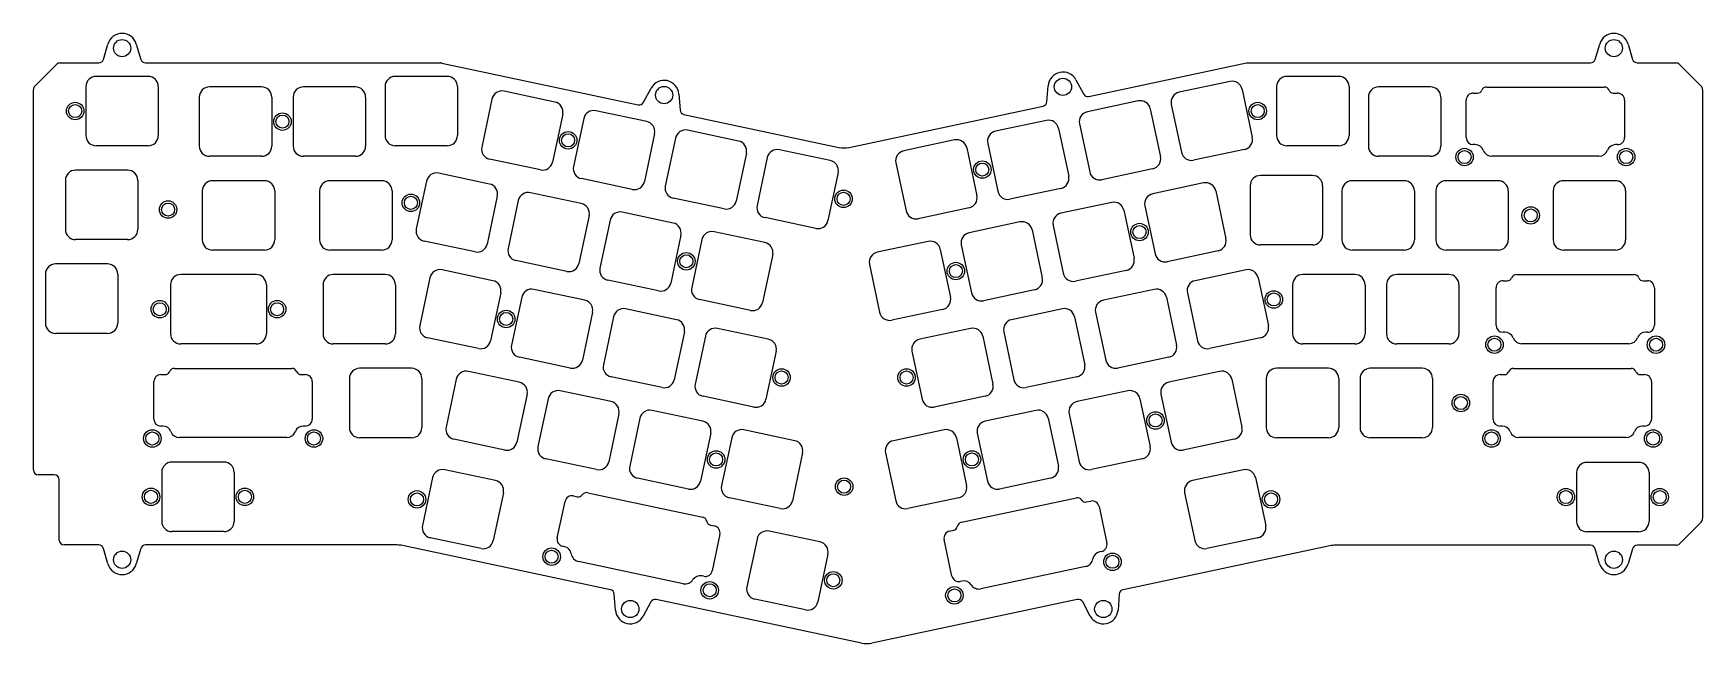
# Model space of a CAD drawing. Header units: millimetres. Extents: x -18 to 321, y -108 to 16.
import ezdxf

# ---------------------------------------------------------------- set-up
doc = ezdxf.new("R2010")
doc.units = ezdxf.units.MM
doc.layers.add('BLACK', color=7, linetype='CONTINUOUS')

msp = doc.modelspace()

# ---------------------------------------------------------------- linework, layer by layer
at = {"layer": 'BLACK', "linetype": 'Continuous'}
for p, q in [((-3.79, 10.5), (-2.88, 13.620001)), ((2.88, 13.620001), (3.79, 10.500001)), ((298.988746, 10.499988), (299.898746, 13.619988)), ((305.65875, 13.620001), (306.570667, 10.493429)), ((-17.717109, 5.072892), (-13.302892, 9.487109)), ((-12.59579, 9.780001), (-4.75, 9.780001)), ((5.275, 7.050001), (-5.275001, 7.050001)), ((4.75, 9.780001), (64.7139, 9.780001)), ((65.984999, 7.050001), (55.434998, 7.050001)), ((64.921853, 9.758142), (104.737812, 1.294998)), ((196.223029, 2.975472), (228.23582, 9.780001)), ((228.23582, 9.780001), (298.0287, 9.780001)), ((246.944999, 7.050001), (236.394998, 7.050001)), ((298.0287, 9.780025), (298.0287, 9.780001)), ((307.5289, 9.780001), (315.3745, 9.780001)), ((316.087382, 9.481369), (320.495875, 5.072876)), ((-18.01, -72.870001), (-18.01, 4.365791)), ((-7.35, 4.975001), (-7.35, -4.975)), ((7.35, 4.975001), (7.35, -4.974999)), ((28.294999, 4.910002), (17.744998, 4.910002)), ((47.344999, 4.910002), (36.794998, 4.910002)), ((53.359999, 4.975001), (53.359999, -4.975)), ((68.059999, 4.975001), (68.059999, -4.974999)), ((87.835505, 1.839206), (77.516047, 4.032675)), ((105.826488, 1.799589), (107.365329, 4.662291)), ((112.99946, 3.464718), (113.240889, 0.223698)), ((187.719905, 1.904125), (187.961328, 5.145063)), ((193.603483, 6.327846), (195.136912, 3.47521)), ((224.86395, 6.012676), (214.544492, 3.819207)), ((227.325023, 4.414436), (229.393745, -5.318132)), ((234.319999, 4.975001), (234.319999, -4.975)), ((249.019999, 4.975001), (249.019999, -4.974999)), ((265.574999, 4.910001), (255.024998, 4.910001)), ((274.236511, 3.63544), (275.090074, 3.63544)), ((275.090074, 3.635452), (275.090074, 3.63544)), ((276.947374, 4.8876), (300.802574, 4.8876)), ((276.947374, 4.887589), (276.947374, 4.8876)), ((302.659774, 3.63544), (303.525374, 3.63544)), ((320.78875, 4.365801), (320.78875, -82.753799)), ((15.669999, 2.835002), (15.669999, -7.114999)), ((30.369999, 2.835002), (30.369999, -7.114998)), ((34.719999, 2.835002), (34.719999, -7.114999)), ((49.419999, 2.835002), (49.419999, -7.114998)), ((75.054975, 2.434435), (72.986253, -7.298134)), ((106.469217, -2.121511), (96.149759, 0.071958)), ((147.567031, -7.366679), (186.930582, 1.000302)), ((206.230239, 2.051959), (195.910781, -0.14151)), ((208.691312, 0.453719), (210.760034, -9.278849)), ((212.946253, 1.358134), (215.014975, -8.374435)), ((252.949999, 2.835001), (252.949999, -7.115)), ((267.649999, 2.835001), (267.649999, -7.114999)), ((272.799484, -5.39044), (272.799484, 2.2103)), ((304.950364, 2.21044), (304.950364, -5.3904)), ((89.433745, -0.621867), (87.365023, -10.354435)), ((93.688687, -1.526282), (91.619965, -11.258851)), ((114.030206, -0.680161), (145.475479, -7.36406)), ((187.596527, -1.908759), (177.277069, -4.102228)), ((194.312542, -2.602583), (196.381264, -12.335152)), ((108.067457, -4.582584), (105.998735, -14.315152)), ((112.322399, -5.487), (110.253677, -15.219569)), ((125.102929, -6.082229), (114.783471, -3.88876)), ((168.962815, -5.869477), (158.643357, -8.062946)), ((175.67883, -6.563301), (177.747552, -16.29587)), ((190.0576, -3.506999), (192.126322, -13.239567)), ((5.275, -7.049999), (-5.275, -7.049999)), ((28.294999, -9.189998), (17.744999, -9.189998)), ((47.344999, -9.189998), (36.794999, -9.189998)), ((65.984999, -7.049999), (55.434999, -7.049999)), ((84.90395, -11.952675), (74.584493, -9.759206)), ((126.701169, -8.543302), (124.632447, -18.27587)), ((130.956111, -9.447718), (128.887389, -19.180287)), ((143.736641, -10.042947), (133.417183, -7.849478)), ((171.423888, -7.467717), (173.49261, -17.200285)), ((227.795505, -7.779205), (217.476048, -9.972674)), ((246.944999, -7.049999), (236.394999, -7.049999)), ((265.574999, -9.189999), (255.024999, -9.189999)), ((274.628574, -6.81544), (274.224474, -6.81544)), ((299.750424, -9.15191), (277.999574, -9.15191)), ((303.513457, -6.81544), (303.121324, -6.81544)), ((1.115, -11.999998), (-9.435001, -11.999998)), ((74.555505, -14.810794), (64.236047, -12.617325)), ((145.334881, -12.50402), (143.266159, -22.236588)), ((157.045118, -10.524019), (159.11384, -20.256588)), ((209.161794, -11.739922), (198.842337, -13.933391)), ((241.584999, -13.079998), (231.034998, -13.079998)), ((-11.51, -14.074998), (-11.51, -24.024999)), ((3.19, -14.074998), (3.19, -24.024998)), ((16.269999, -16.214998), (16.269999, -26.164999)), ((28.894999, -14.139998), (18.344998, -14.139998)), ((30.969999, -16.214998), (30.969999, -26.164998)), ((40.082499, -16.214998), (40.082499, -26.164999)), ((52.707499, -14.139998), (42.157498, -14.139998)), ((54.782499, -16.214998), (54.782499, -26.164998)), ((61.774975, -14.215565), (59.706253, -23.948134)), ((93.189217, -18.771511), (82.869759, -16.578042)), ((103.537662, -15.913392), (93.218205, -13.719923)), ((190.528082, -15.70064), (180.208625, -17.894109)), ((219.503951, -14.597323), (209.184493, -16.790792)), ((221.965024, -16.195563), (224.033746, -25.928131)), ((228.959999, -15.154998), (228.959999, -25.104999)), ((243.659999, -15.154998), (243.659999, -25.104998)), ((247.589999, -16.214998), (247.589999, -26.164999)), ((260.214999, -14.139998), (249.664998, -14.139998)), ((262.289999, -16.214998), (262.289999, -26.164998)), ((266.64, -16.214999), (266.64, -26.165)), ((279.265, -14.139999), (268.714999, -14.139999)), ((281.34, -16.214999), (281.34, -26.164999)), ((290.459999, -16.214999), (290.459999, -26.165)), ((303.084999, -14.139999), (292.534998, -14.139999)), ((305.159999, -16.214999), (305.159999, -26.164999)), ((76.153745, -17.271867), (74.085023, -27.004435)), ((80.408687, -18.176282), (78.339965, -27.908851)), ((122.171374, -19.87411), (111.851917, -17.680641)), ((171.89437, -19.661358), (161.574913, -21.854827)), ((200.870239, -18.558041), (190.550781, -20.75151)), ((203.331312, -20.156281), (205.400034, -29.888849)), ((207.586254, -19.251865), (209.654976, -28.984434)), ((94.787457, -21.232584), (92.718735, -30.965152)), ((99.042399, -22.137), (96.973677, -31.869569)), ((111.822929, -22.732229), (101.503471, -20.53876)), ((140.805086, -23.834828), (130.485629, -21.641359)), ((182.236527, -22.518759), (171.917069, -24.712228)), ((188.952542, -23.212583), (191.021264, -32.945152)), ((1.115, -26.099998), (-9.435, -26.099998)), ((71.62395, -28.602675), (61.304493, -26.409206)), ((113.421169, -25.193302), (111.352447, -34.92587)), ((117.676111, -26.097718), (115.607389, -35.830287)), ((130.456641, -26.692947), (120.137183, -24.499478)), ((163.602815, -26.479477), (153.283357, -28.672946)), ((184.6976, -24.116999), (186.766322, -33.849567)), ((28.894999, -28.239998), (18.344999, -28.239998)), ((52.707499, -28.239998), (42.157499, -28.239998)), ((90.257662, -32.563392), (79.938205, -30.369923)), ((132.054881, -29.15402), (129.986159, -38.886588)), ((166.063888, -28.077717), (168.13261, -37.810285)), ((170.31883, -27.173301), (172.387552, -36.90587)), ((222.435506, -28.389204), (212.116049, -30.582673)), ((241.584999, -27.179998), (231.034999, -27.179998)), ((260.214999, -28.239998), (249.664999, -28.239998)), ((279.265, -28.239999), (268.715, -28.239999)), ((303.084999, -28.239999), (292.534999, -28.239999)), ((-15.579999, -33.124998), (-15.579999, -43.074999)), ((-2.954999, -31.049998), (-13.505, -31.049998)), ((-0.879999, -33.124998), (-0.879999, -43.074998)), ((27.207499, -33.189998), (11.895028, -33.189998)), ((53.401249, -33.189998), (42.851248, -33.189998)), ((62.474975, -33.845565), (60.406253, -43.578134)), ((75.255505, -34.440794), (64.936047, -32.247325)), ((151.685118, -31.134019), (153.75384, -40.866588)), ((203.801794, -32.349922), (193.482337, -34.543391)), ((228.123951, -32.247324), (217.804493, -34.440793)), ((230.585024, -33.845564), (232.653746, -43.578132)), ((250.204999, -33.189999), (239.654998, -33.189999)), ((269.255, -33.189999), (258.704999, -33.189999)), ((283.008625, -33.212399), (306.863825, -33.212399)), ((283.008625, -33.21241), (283.008625, -33.212399)), ((9.820029, -35.264998), (9.820029, -45.214999)), ((29.282499, -35.264998), (29.282499, -45.214998)), ((40.776249, -35.264998), (40.776249, -45.214999)), ((55.476249, -35.264998), (55.476249, -45.214998)), ((76.853745, -36.901867), (74.785023, -46.634435)), ((93.889217, -38.401511), (83.569759, -36.208042)), ((108.891374, -36.52411), (98.571917, -34.330641)), ((185.168082, -36.31064), (174.848625, -38.504109)), ((209.490239, -36.208041), (199.170781, -38.40151)), ((216.206254, -36.901866), (218.274976, -46.634435)), ((237.579999, -35.264999), (237.579999, -45.215)), ((252.279999, -35.264999), (252.279999, -45.214999)), ((256.63, -35.264999), (256.63, -45.215)), ((271.33, -35.264999), (271.33, -45.214999)), ((278.860735, -43.490439), (278.860735, -35.889699)), ((280.297762, -34.464559), (281.151325, -34.464559)), ((281.151325, -34.464547), (281.151325, -34.464559)), ((308.721025, -34.464559), (309.586625, -34.464559)), ((311.011615, -35.889559), (311.011615, -43.490399)), ((81.108687, -37.806282), (79.039965, -47.538851)), ((112.522929, -42.362229), (102.203471, -40.16876)), ((127.525086, -40.484828), (117.205629, -38.291359)), ((166.53437, -40.271358), (156.214913, -42.464827)), ((190.856527, -40.168759), (180.537069, -42.362228)), ((211.951312, -37.806281), (214.020034, -47.538849)), ((95.487457, -40.862584), (93.418735, -50.595152)), ((99.742399, -41.767), (97.673677, -51.499569)), ((193.3176, -41.766999), (195.386322, -51.499567)), ((197.572542, -40.862583), (199.641264, -50.595152)), ((-2.954999, -45.149998), (-13.504999, -45.149998)), ((27.207499, -47.289998), (11.895029, -47.289998)), ((53.401249, -47.289998), (42.851249, -47.289998)), ((72.32395, -48.232675), (62.004493, -46.039206)), ((114.121169, -44.823302), (112.052447, -54.55587)), ((118.376111, -45.727718), (116.307389, -55.460287)), ((131.156641, -46.322947), (120.837183, -44.129478)), ((172.222815, -44.129477), (161.903357, -46.322946)), ((174.683888, -45.727717), (176.75261, -55.460285)), ((178.93883, -44.823301), (181.007552, -54.55587)), ((231.055506, -46.039205), (220.736049, -48.232674)), ((250.204999, -47.289999), (239.654999, -47.289999)), ((269.255, -47.289999), (258.705, -47.289999)), ((280.689825, -44.915439), (280.285725, -44.915439)), ((305.811675, -47.251909), (284.060825, -47.251909)), ((309.574708, -44.915439), (309.182575, -44.915439)), ((90.957662, -52.193392), (80.638205, -49.999923)), ((132.754881, -48.78402), (130.686159, -58.516588)), ((160.305118, -48.784019), (162.37384, -58.516588)), ((212.421794, -49.999922), (202.102337, -52.193391)), ((7.891511, -53.514558), (8.745074, -53.514558)), ((8.745074, -53.514546), (8.745074, -53.514558)), ((10.602374, -52.262398), (34.457574, -52.262398)), ((10.602374, -52.262409), (10.602374, -52.262398)), ((36.314774, -53.514558), (37.180374, -53.514558)), ((58.761249, -52.239998), (48.211248, -52.239998)), ((80.605505, -55.050794), (70.286047, -52.857325)), ((109.591374, -56.15411), (99.271917, -53.960641)), ((193.788082, -53.96064), (183.468625, -56.154109)), ((222.76395, -52.857323), (212.444492, -55.050792)), ((244.845, -52.239999), (234.294999, -52.239999)), ((263.895, -52.239999), (253.344999, -52.239999)), ((279.701514, -53.514561), (280.555077, -53.514561)), ((280.555077, -53.514549), (280.555077, -53.514561)), ((282.412377, -52.262401), (306.267577, -52.262401)), ((282.412377, -52.262412), (282.412377, -52.262401)), ((308.124777, -53.514561), (308.990377, -53.514561)), ((6.454484, -62.540438), (6.454484, -54.939698)), ((38.605364, -54.939558), (38.605364, -62.540398)), ((46.136249, -54.314998), (46.136249, -64.264999)), ((60.836249, -54.314998), (60.836249, -64.264998)), ((67.824975, -54.455565), (65.756253, -64.188134)), ((82.203745, -57.511867), (80.135023, -67.244435)), ((99.239217, -59.011511), (88.919759, -56.818042)), ((204.130239, -56.818041), (193.810781, -59.01151)), ((210.846253, -57.511865), (212.914975, -67.244434)), ((225.225023, -54.455563), (227.293745, -64.188131)), ((232.22, -54.314999), (232.22, -64.265)), ((246.92, -54.314999), (246.92, -64.264999)), ((251.27, -54.314999), (251.27, -64.265)), ((265.97, -54.314999), (265.97, -64.264999)), ((278.264487, -62.540441), (278.264487, -54.939701)), ((310.415367, -54.939561), (310.415367, -62.540401)), ((86.458687, -58.416282), (84.389965, -68.148851)), ((117.872929, -62.972229), (107.553471, -60.77876)), ((128.225086, -60.114828), (117.905629, -57.921359)), ((175.15437, -57.921358), (164.834913, -60.114827)), ((185.496527, -60.778759), (175.177069, -62.972228)), ((206.591312, -58.416281), (208.660034, -68.148849)), ((8.283574, -63.965438), (7.879474, -63.965438)), ((37.168457, -63.965438), (36.776324, -63.965438)), ((100.837457, -61.472584), (98.768735, -71.205152)), ((105.092399, -62.377), (103.023677, -72.109569)), ((187.9576, -62.376999), (190.026322, -72.109567)), ((192.212542, -61.472583), (194.281264, -71.205152)), ((280.093577, -63.965441), (279.689477, -63.965441)), ((308.97846, -63.965441), (308.586327, -63.965441)), ((33.405424, -66.301908), (11.654574, -66.301908)), ((58.761249, -66.339998), (48.211249, -66.339998)), ((77.67395, -68.842675), (67.354493, -66.649206)), ((119.471169, -65.433302), (117.402447, -75.16587)), ((123.726111, -66.337718), (121.657389, -76.070287)), ((136.506641, -66.932947), (126.187183, -64.739478)), ((166.862815, -64.739477), (156.543357, -66.932946)), ((169.323888, -66.337717), (171.39261, -76.070285)), ((173.57883, -65.433301), (175.647552, -75.16587)), ((225.695505, -66.649204), (215.376048, -68.842673)), ((244.845, -66.339999), (234.295, -66.339999)), ((263.895, -66.339999), (253.345, -66.339999)), ((305.215427, -66.301911), (283.464577, -66.301911)), ((96.307662, -72.803392), (85.988205, -70.609923)), ((138.104881, -69.39402), (136.036159, -79.126588)), ((154.945118, -69.394019), (157.01384, -79.126588)), ((207.061794, -70.609922), (196.742337, -72.803391)), ((-13.76, -73.869999), (-17.010001, -73.869999)), ((8.036249, -73.364998), (8.036249, -83.314999)), ((20.661249, -71.289998), (10.111248, -71.289998)), ((22.736249, -73.364998), (22.736249, -83.314998)), ((63.014975, -74.445565), (60.946253, -84.178134)), ((75.795505, -75.040794), (65.476047, -72.847325)), ((227.57395, -72.847324), (217.254492, -75.040793)), ((230.035023, -74.445564), (232.103745, -84.178132)), ((295.2156, -73.412998), (295.2156, -83.362999)), ((307.8406, -71.337998), (297.290599, -71.337998)), ((309.9156, -73.412998), (309.9156, -83.362998)), ((-12.76, -87.120001), (-12.76, -74.869997)), ((77.393745, -77.501867), (75.325023, -87.234435)), ((94.505908, -77.506231), (94.50591, -77.50622)), ((94.50591, -77.50622), (117.839817, -82.465995)), ((114.941374, -76.76411), (104.621917, -74.570641)), ((188.428082, -74.57064), (178.108625, -76.764109)), ((215.656253, -77.501866), (217.724975, -87.234435)), ((88.311737, -86.697266), (89.89202, -79.26262)), ((91.593948, -78.167397), (92.428858, -78.344863)), ((92.428861, -78.344851), (92.428858, -78.344863)), ((133.575086, -80.724828), (123.255629, -78.531359)), ((169.79437, -78.531358), (159.474913, -80.724827)), ((170.341901, -83.505861), (193.675808, -78.546086)), ((195.752762, -79.384749), (196.599447, -79.204781)), ((198.289571, -80.302369), (199.869875, -87.737113)), ((119.396094, -84.076926), (120.242779, -84.256894)), ((170.341903, -83.505871), (170.341901, -83.505861)), ((320.495857, -83.460892), (316.081625, -87.875124)), ((20.661249, -85.389998), (10.111249, -85.389998)), ((72.86395, -88.832675), (62.544493, -86.639206)), ((121.340355, -85.947027), (119.760052, -93.38177)), ((128.864974, -86.905565), (126.796252, -96.638134)), ((141.645504, -87.500794), (131.326046, -85.307325)), ((168.421577, -94.421696), (166.841294, -86.98705)), ((167.950616, -85.294278), (168.785526, -85.116812)), ((168.785524, -85.116801), (168.785526, -85.116812)), ((230.505505, -86.639205), (220.186048, -88.832674)), ((307.8406, -85.437998), (297.2906, -85.437998)), ((-4.75, -88.119999), (-11.760001, -88.119999)), ((-2.88, -91.959999), (-3.79, -88.84)), ((3.79, -88.839999), (2.88, -91.959999)), ((55.855, -88.119999), (4.75, -88.119999)), ((99.11395, -97.203273), (56.894543, -88.229261)), ((89.804583, -88.471415), (89.409313, -88.387398)), ((113.891681, -95.979954), (92.616139, -91.457698)), ((143.243744, -89.961867), (141.175022, -99.694435)), ((198.76065, -89.429762), (198.377086, -89.511291)), ((245.159621, -88.277264), (203.165824, -97.203321)), ((298.0428, -88.167999), (246.1992, -88.167999)), ((299.892061, -91.937067), (299.00275, -88.887999)), ((306.554746, -88.888012), (305.658754, -91.959985)), ((315.374536, -88.167999), (307.507773, -88.167999)), ((118.058262, -94.47692), (117.674698, -94.395391)), ((195.565628, -92.497553), (174.290086, -97.019809)), ((100.143655, -101.332708), (99.902794, -98.099324)), ((170.506971, -95.435267), (170.111702, -95.519284)), ((202.376633, -98.107025), (202.135194, -101.348156)), ((107.317709, -99.683177), (105.778941, -102.54574)), ((150.100453, -108.040788), (108.401172, -99.177333)), ((138.713949, -101.292675), (128.394492, -99.099206)), ((193.873608, -99.178443), (152.179558, -108.040786)), ((196.501059, -102.54574), (194.962264, -99.683127)), ((196.501096, -102.54572), (196.501059, -102.54574)), ((152.179558, -108.040785), (152.179558, -108.040786))]:
    msp.add_line(p, q, dxfattribs=at)
at = {"layer": 'BLACK'}
for centre, radius in [((0, 12.780001), 1.75), ((302.77875, 12.780001), 1.75), ((110.007749, 3.24186), 1.75), ((190.953048, 4.922325), 1.75), ((-9.525009, 0.000001), 1.775), ((-9.525009, 0.000001), 1.325), ((230.487031, 0.00039), 1.775), ((230.487031, 0.00039), 1.325), ((32.545039, -2.139998), 1.775), ((32.545039, -2.139998), 1.325), ((90.526893, -5.940362), 1.775), ((90.526893, -5.940362), 1.325), ((174.585759, -11.881791), 1.775), ((272.474999, -9.34), 1.775), ((272.474999, -9.34), 1.325), ((305.274999, -9.34), 1.775), ((305.274999, -9.34), 1.325), ((174.585759, -11.881791), 1.325), ((58.613137, -18.629639), 1.775), ((146.428168, -17.822554), 1.775), ((146.428168, -17.822554), 1.325), ((9.332478, -19.999367), 1.775), ((9.332478, -19.999367), 1.325), ((58.613137, -18.629639), 1.325), ((285.896291, -21.190001), 1.775), ((285.896291, -21.190001), 1.325), ((206.493176, -24.570359), 1.775), ((206.493176, -24.570359), 1.325), ((114.514275, -30.51179), 1.775), ((114.514275, -30.51179), 1.325), ((169.225253, -32.491898), 1.775), ((169.225253, -32.491898), 1.325), ((233.746895, -38.259643), 1.775), ((233.746895, -38.259643), 1.325), ((7.644799, -40.240001), 1.775), ((7.644799, -40.240001), 1.325), ((31.457729, -40.239998), 1.775), ((31.457729, -40.239998), 1.325), ((77.946893, -42.220365), 1.775), ((77.946893, -42.220365), 1.325), ((278.53625, -47.439999), 1.775), ((278.53625, -47.439999), 1.325), ((311.33625, -47.439999), 1.775), ((311.33625, -47.439999), 1.325), ((133.848036, -54.102516), 1.775), ((133.848036, -54.102516), 1.325), ((159.212005, -54.10252), 1.775), ((159.212005, -54.10252), 1.325), ((271.7175, -59.290003), 1.775), ((271.7175, -59.290003), 1.325), ((209.75328, -62.830336), 1.775), ((209.75328, -62.830336), 1.325), ((6.129999, -66.489998), 1.775), ((6.129999, -66.489998), 1.325), ((38.929999, -66.489998), 1.775), ((38.929999, -66.489998), 1.325), ((277.940002, -66.490001), 1.775), ((277.940002, -66.490001), 1.325), ((310.740002, -66.490001), 1.775), ((310.740002, -66.490001), 1.325), ((120.56427, -70.751789), 1.775), ((120.56427, -70.751789), 1.325), ((172.485762, -70.751791), 1.775), ((172.485762, -70.751791), 1.325), ((146.539123, -76.272917), 1.775), ((5.861241, -78.340003), 1.775), ((5.861241, -78.340003), 1.325), ((24.915046, -78.340007), 1.775), ((24.915046, -78.340007), 1.325), ((59.85314, -78.859637), 1.775), ((59.85314, -78.859637), 1.325), ((146.539123, -76.272917), 1.325), ((233.196897, -78.85964), 1.775), ((233.196897, -78.85964), 1.325), ((293.040595, -78.388001), 1.775), ((293.040595, -78.388001), 1.325), ((312.090643, -78.388003), 1.775), ((312.090643, -78.388003), 1.325), ((0, -91.119999), 1.75), ((87.173183, -90.493054), 1.775), ((87.173183, -90.493054), 1.325), ((201.008584, -91.532909), 1.775), ((201.008584, -91.532909), 1.325), ((302.77875, -91.119999), 1.75), ((144.34401, -95.281875), 1.775), ((144.34401, -95.281875), 1.325), ((119.256424, -97.312557), 1.775), ((119.256424, -97.312557), 1.325), ((168.925343, -98.352412), 1.775), ((168.925343, -98.352412), 1.325), ((103.136518, -101.125318), 1.75), ((199.143482, -101.125318), 1.75)]:
    msp.add_circle(centre, radius, dxfattribs=at)
for centre, radius, start, end in [((0, 12.780001), 3, 16.26020471, 163.73979529), ((302.778791, 12.780001), 3.00004, 16.26042396, 163.74027428), ((-4.750009, 10.780001), 1.000009, 270.00051566, 343.73988467), ((4.749991, 10.780001), 1, 196.26034909, 270.00051566), ((298.028791, 10.780001), 0.99996, 269.99478596, 343.73835826), ((307.528891, 10.780201), 1.0002, 196.6611003, 270.00051556), ((-12.595789, 8.780007), 0.999994, 90.0000573, 135.00004051), ((-5.274996, 4.974997), 2.075004, 90.00013806, 179.99988955), ((5.275, 4.975001), 2.075, 0, 90), ((55.435003, 4.974997), 2.075004, 90.00013806, 179.99988955), ((64.713888, 8.779788), 1.000213, 77.99947119, 89.9993126), ((65.984999, 4.975001), 2.075, 0, 90), ((190.953091, 4.922201), 3.000052, 27.93940527, 175.73979901), ((236.395003, 4.974997), 2.075004, 90.00013806, 179.99988955), ((246.944999, 4.975001), 2.075, 0, 90), ((315.374391, 8.779601), 1.0004, 44.54549358, 89.99375726), ((-17.010006, 4.36579), 0.999994, 135.00004051, 179.9999427), ((17.745003, 2.834998), 2.075004, 90.00013806, 179.99988955), ((28.294999, 2.835002), 2.075, 0, 90), ((36.795003, 2.834998), 2.075004, 90.00013806, 179.99988955), ((47.344999, 2.835002), 2.075, 0, 90), ((77.084634, 2.003014), 2.075004, 78.00012866, 167.9999011), ((110.007751, 3.241861), 3.000003, 4.26018237, 151.73981416), ((196.015091, 3.953701), 1.000085, 208.5845207, 282.00050476), ((214.975914, 1.789548), 2.075004, 102.0001259, 191.99989835), ((225.295367, 3.983019), 2.075001, 12.00000808, 102.00000234), ((255.025003, 2.834997), 2.075004, 90.00013806, 179.99988955), ((265.574999, 2.835001), 2.075, 0, 90), ((274.224566, 2.210408), 1.425082, 89.51974267, 180.00434217), ((275.090123, 4.563829), 0.928376, 269.99697591, 337.97782841), ((276.947273, 3.812649), 1.07494, 89.99461656, 157.97750247), ((300.802539, 3.81261), 1.07499, 22.02370504, 89.99813454), ((302.659799, 4.5639), 0.92846, 202.02452102, 269.99845724), ((303.525399, 2.2105), 1.42494, 359.99758749, 90.00100523), ((319.788791, 4.365801), 0.999961, 0, 44.99963536), ((87.404088, -0.19045), 2.075, 347.99999766, 77.99999192), ((95.718346, -1.957703), 2.075004, 78.00012866, 167.9999011), ((104.945791, 2.273001), 0.999873, 257.99450449, 331.74008455), ((114.238091, 0.297901), 0.999911, 184.25560495, 258.00047618), ((186.722791, 1.978401), 0.999877, 281.99381454, 355.73984928), ((206.661656, 0.022302), 2.075001, 12.00000808, 102.00000234), ((106.0378, -4.151167), 2.075, 347.99999766, 77.99999192), ((188.027944, -3.938416), 2.075001, 12.00000808, 102.00000234), ((196.342203, -2.171169), 2.075004, 102.0001259, 191.99989835), ((-5.274998, -4.974997), 2.075002, 180.00008284, 269.99994478), ((5.275, -4.974999), 2.075, 270, 0), ((55.435001, -4.974997), 2.075002, 180.00008284, 269.99994478), ((65.984999, -4.974999), 2.075, 270, 0), ((114.352058, -5.918421), 2.075004, 78.00012866, 167.9999011), ((124.671512, -8.111885), 2.075, 347.99999766, 77.99999192), ((169.394232, -7.899134), 2.075001, 12.00000808, 102.00000234), ((177.708491, -6.131887), 2.075004, 102.0001259, 191.99989835), ((227.364088, -5.749549), 2.075001, 282.00000808, 12.00000234), ((236.395001, -4.974997), 2.075002, 180.00008284, 269.99994478), ((246.944999, -4.974999), 2.075, 270, 0), ((274.224485, -5.390439), 1.425001, 180.00004021, 269.99955772), ((303.525239, -5.39036), 1.425125, 269.52631186, 359.99839184), ((17.745001, -7.114996), 2.075002, 180.00008284, 269.99994478), ((28.294999, -7.114998), 2.075, 270, 0), ((36.795001, -7.114996), 2.075002, 180.00008284, 269.99994478), ((47.344999, -7.114998), 2.075, 270, 0), ((75.015912, -7.729549), 2.075001, 168.00006316, 257.99994364), ((132.98577, -9.879139), 2.075004, 78.00012866, 167.9999011), ((143.305224, -12.072603), 2.075, 347.99999766, 77.99999192), ((146.527391, -2.475599), 5.000351, 257.85611742, 282.00009922), ((159.074779, -10.092605), 2.075004, 102.0001259, 191.99989835), ((208.730377, -9.710266), 2.075001, 282.00000808, 12.00000234), ((217.044633, -7.943015), 2.075002, 192.00007763, 281.99993684), ((255.025001, -7.114997), 2.075002, 180.00008284, 269.99994478), ((265.574999, -7.114999), 2.075, 270, 0), ((274.62855, -8.540348), 1.724908, 20.54547839, 89.9992028), ((277.999461, -7.276915), 1.874995, 200.54692151, 270.00345303), ((299.750339, -7.27683), 1.875082, 270.0025973, 339.45098232), ((303.121329, -8.54038), 1.724936, 90.00016608, 159.45408213), ((-9.434996, -14.075002), 2.075004, 90.00013806, 179.99988955), ((1.115, -14.074998), 2.075, 0, 90), ((63.804634, -14.646986), 2.075004, 78.00012866, 167.9999011), ((85.335367, -9.923018), 2.075, 257.99999766, 347.99999192), ((93.649624, -11.690266), 2.075001, 168.00006316, 257.99994364), ((190.096665, -13.670984), 2.075001, 282.00000808, 12.00000234), ((198.410922, -11.903732), 2.075002, 192.00007763, 281.99993684), ((231.035003, -15.155002), 2.075004, 90.00013806, 179.99988955), ((241.584999, -15.154998), 2.075, 0, 90), ((18.345003, -16.215002), 2.075004, 90.00013806, 179.99988955), ((28.894999, -16.214998), 2.075, 0, 90), ((42.157503, -16.215002), 2.075004, 90.00013806, 179.99988955), ((52.707499, -16.214998), 2.075, 0, 90), ((74.124088, -16.84045), 2.075, 347.99999766, 77.99999192), ((82.438346, -18.607703), 2.075004, 78.00012866, 167.9999011), ((103.969079, -13.883735), 2.075, 257.99999766, 347.99999192), ((112.283336, -15.650984), 2.075001, 168.00006316, 257.99994364), ((179.77721, -15.86445), 2.075002, 192.00007763, 281.99993684), ((209.615915, -18.820451), 2.075004, 102.0001259, 191.99989835), ((219.935368, -16.62698), 2.075001, 12.00000808, 102.00000234), ((249.665003, -16.215002), 2.075004, 90.00013806, 179.99988955), ((260.214999, -16.214998), 2.075, 0, 90), ((268.715004, -16.215003), 2.075004, 90.00013806, 179.99988955), ((279.265, -16.214999), 2.075, 0, 90), ((292.535003, -16.215003), 2.075004, 90.00013806, 179.99988955), ((303.084999, -16.214999), 2.075, 0, 90), ((92.7578, -20.801167), 2.075, 347.99999766, 77.99999192), ((122.602791, -17.844453), 2.075, 257.99999766, 347.99999192), ((130.917048, -19.611702), 2.075001, 168.00006316, 257.99994364), ((161.143498, -19.825168), 2.075002, 192.00007763, 281.99993684), ((171.462953, -17.631702), 2.075001, 282.00000808, 12.00000234), ((201.301656, -20.587698), 2.075001, 12.00000808, 102.00000234), ((101.072058, -22.568421), 2.075004, 78.00012866, 167.9999011), ((111.391512, -24.761885), 2.075, 347.99999766, 77.99999192), ((141.236503, -21.805171), 2.075, 257.99999766, 347.99999192), ((182.667944, -24.548416), 2.075001, 12.00000808, 102.00000234), ((190.982203, -22.781169), 2.075004, 102.0001259, 191.99989835), ((-9.434998, -24.024996), 2.075002, 180.00008284, 269.99994478), ((1.115, -24.024998), 2.075, 270, 0), ((18.345001, -26.164996), 2.075002, 180.00008284, 269.99994478), ((28.894999, -26.164998), 2.075, 270, 0), ((42.157501, -26.164996), 2.075002, 180.00008284, 269.99994478), ((52.707499, -26.164998), 2.075, 270, 0), ((61.735912, -24.379549), 2.075001, 168.00006316, 257.99994364), ((72.055367, -26.573018), 2.075, 257.99999766, 347.99999192), ((119.70577, -26.529139), 2.075004, 78.00012866, 167.9999011), ((130.025224, -28.722603), 2.075, 347.99999766, 77.99999192), ((164.034232, -28.509134), 2.075001, 12.00000808, 102.00000234), ((172.348491, -26.741887), 2.075004, 102.0001259, 191.99989835), ((222.004089, -26.359548), 2.075001, 282.00000808, 12.00000234), ((231.035001, -25.104996), 2.075002, 180.00008284, 269.99994478), ((241.584999, -25.104998), 2.075, 270, 0), ((249.665001, -26.164996), 2.075002, 180.00008284, 269.99994478), ((260.214999, -26.164998), 2.075, 270, 0), ((268.715002, -26.164997), 2.075002, 180.00008284, 269.99994478), ((279.265, -26.164999), 2.075, 270, 0), ((292.535001, -26.164997), 2.075002, 180.00008284, 269.99994478), ((303.084999, -26.164999), 2.075, 270, 0), ((80.369624, -28.340266), 2.075001, 168.00006316, 257.99994364), ((153.714779, -30.702605), 2.075004, 102.0001259, 191.99989835), ((203.370377, -30.320266), 2.075001, 282.00000808, 12.00000234), ((211.684634, -28.553014), 2.075002, 192.00007763, 281.99993684), ((-13.504995, -33.125002), 2.075004, 90.00013806, 179.99988955), ((-2.954999, -33.124998), 2.075, 0, 90), ((11.895033, -35.265002), 2.075004, 90.00013806, 179.99988955), ((27.207499, -35.264998), 2.075, 0, 90), ((42.851253, -35.265002), 2.075004, 90.00013806, 179.99988955), ((53.401249, -35.264998), 2.075, 0, 90), ((64.504634, -34.276986), 2.075004, 78.00012866, 167.9999011), ((90.689079, -30.533735), 2.075, 257.99999766, 347.99999192), ((99.003336, -32.300984), 2.075001, 168.00006316, 257.99994364), ((184.736665, -34.280984), 2.075001, 282.00000808, 12.00000234), ((193.050922, -32.513732), 2.075002, 192.00007763, 281.99993684), ((228.555368, -34.276981), 2.075001, 12.00000808, 102.00000234), ((239.655003, -35.265003), 2.075004, 90.00013806, 179.99988955), ((250.204999, -35.264999), 2.075, 0, 90), ((258.705004, -35.265003), 2.075004, 90.00013806, 179.99988955), ((269.255, -35.264999), 2.075, 0, 90), ((283.008524, -34.28735), 1.07494, 89.99461656, 157.97750247), ((306.86379, -34.287389), 1.07499, 22.02370504, 89.99813454), ((74.824088, -36.47045), 2.075, 347.99999766, 77.99999192), ((83.138346, -38.237703), 2.075004, 78.00012866, 167.9999011), ((109.322791, -34.494453), 2.075, 257.99999766, 347.99999192), ((117.637048, -36.261702), 2.075001, 168.00006316, 257.99994364), ((174.41721, -36.47445), 2.075002, 192.00007763, 281.99993684), ((209.921656, -38.237698), 2.075001, 12.00000808, 102.00000234), ((218.235915, -36.470452), 2.075004, 102.0001259, 191.99989835), ((280.285817, -35.889591), 1.425082, 89.51974267, 180.00434217), ((281.151374, -33.53617), 0.928376, 269.99697591, 337.97782841), ((308.72105, -33.536099), 0.92846, 202.02452102, 269.99845724), ((309.58665, -35.889499), 1.42494, 359.99758749, 90.00100523), ((93.4578, -40.431167), 2.075, 347.99999766, 77.99999192), ((101.772058, -42.198421), 2.075004, 78.00012866, 167.9999011), ((127.956503, -38.455171), 2.075, 257.99999766, 347.99999192), ((166.102953, -38.241702), 2.075001, 282.00000808, 12.00000234), ((191.287944, -42.198416), 2.075001, 12.00000808, 102.00000234), ((199.602203, -40.431169), 2.075004, 102.0001259, 191.99989835), ((-13.504997, -43.074996), 2.075002, 180.00008284, 269.99994478), ((-2.954999, -43.074998), 2.075, 270, 0), ((62.435912, -44.009549), 2.075001, 168.00006316, 257.99994364), ((112.091512, -44.391885), 2.075, 347.99999766, 77.99999192), ((155.783498, -40.435168), 2.075002, 192.00007763, 281.99993684), ((180.968491, -44.391887), 2.075004, 102.0001259, 191.99989835), ((230.624089, -44.009549), 2.075001, 282.00000808, 12.00000234), ((280.285736, -43.490438), 1.425001, 180.00004021, 269.99955772), ((309.58649, -43.490359), 1.425125, 269.52631186, 359.99839184), ((11.895031, -45.214996), 2.075002, 180.00008284, 269.99994478), ((27.207499, -45.214998), 2.075, 270, 0), ((42.851251, -45.214996), 2.075002, 180.00008284, 269.99994478), ((53.401249, -45.214998), 2.075, 270, 0), ((72.755367, -46.203018), 2.075, 257.99999766, 347.99999192), ((120.40577, -46.159139), 2.075004, 78.00012866, 167.9999011), ((130.725224, -48.352603), 2.075, 347.99999766, 77.99999192), ((162.334779, -48.352605), 2.075004, 102.0001259, 191.99989835), ((172.654232, -46.159134), 2.075001, 12.00000808, 102.00000234), ((220.304634, -46.203015), 2.075002, 192.00007763, 281.99993684), ((239.655001, -45.214997), 2.075002, 180.00008284, 269.99994478), ((250.204999, -45.214999), 2.075, 270, 0), ((258.705002, -45.214997), 2.075002, 180.00008284, 269.99994478), ((269.255, -45.214999), 2.075, 270, 0), ((280.689801, -46.640347), 1.724908, 20.54547839, 89.9992028), ((284.060712, -45.376914), 1.874995, 200.54692151, 270.00345303), ((305.81159, -45.376829), 1.875082, 270.0025973, 339.45098232), ((309.18258, -46.640379), 1.724936, 90.00016608, 159.45408213), ((81.069624, -47.970266), 2.075001, 168.00006316, 257.99994364), ((91.389079, -50.163735), 2.075, 257.99999766, 347.99999192), ((201.670922, -50.163732), 2.075002, 192.00007763, 281.99993684), ((211.990377, -47.970266), 2.075001, 282.00000808, 12.00000234), ((7.879566, -54.93959), 1.425082, 89.51974267, 180.00434217), ((8.745123, -52.586169), 0.928376, 269.99697591, 337.97782841), ((10.602273, -53.337349), 1.07494, 89.99461656, 157.97750247), ((34.457539, -53.337388), 1.07499, 22.02370504, 89.99813454), ((36.314799, -52.586098), 0.92846, 202.02452102, 269.99845724), ((37.180399, -54.939498), 1.42494, 359.99758749, 90.00100523), ((48.211253, -54.315002), 2.075004, 90.00013806, 179.99988955), ((58.761249, -54.314998), 2.075, 0, 90), ((69.854634, -54.886986), 2.075004, 78.00012866, 167.9999011), ((99.703336, -51.930984), 2.075001, 168.00006316, 257.99994364), ((193.356665, -51.930984), 2.075001, 282.00000808, 12.00000234), ((223.195367, -54.88698), 2.075001, 12.00000808, 102.00000234), ((234.295004, -54.315003), 2.075004, 90.00013806, 179.99988955), ((244.845, -54.314999), 2.075, 0, 90), ((253.345004, -54.315003), 2.075004, 90.00013806, 179.99988955), ((263.895, -54.314999), 2.075, 0, 90), ((279.689569, -54.939593), 1.425082, 89.51974267, 180.00434217), ((280.555126, -52.586172), 0.928376, 269.99697591, 337.97782841), ((282.412276, -53.337352), 1.07494, 89.99461656, 157.97750247), ((306.267542, -53.337391), 1.07499, 22.02370504, 89.99813454), ((308.124802, -52.586101), 0.92846, 202.02452102, 269.99845724), ((308.990402, -54.939501), 1.42494, 359.99758749, 90.00100523), ((80.174088, -57.08045), 2.075, 347.99999766, 77.99999192), ((88.488346, -58.847703), 2.075004, 78.00012866, 167.9999011), ((110.022791, -54.124453), 2.075, 257.99999766, 347.99999192), ((118.337048, -55.891702), 2.075001, 168.00006316, 257.99994364), ((174.722953, -55.891702), 2.075001, 282.00000808, 12.00000234), ((183.03721, -54.12445), 2.075002, 192.00007763, 281.99993684), ((204.561656, -58.847698), 2.075001, 12.00000808, 102.00000234), ((212.875914, -57.080451), 2.075004, 102.0001259, 191.99989835), ((98.8078, -61.041167), 2.075, 347.99999766, 77.99999192), ((107.122058, -62.808421), 2.075004, 78.00012866, 167.9999011), ((128.656503, -58.085171), 2.075, 257.99999766, 347.99999192), ((164.403498, -58.085168), 2.075002, 192.00007763, 281.99993684), ((185.927944, -62.808416), 2.075001, 12.00000808, 102.00000234), ((194.242203, -61.041169), 2.075004, 102.0001259, 191.99989835), ((7.879485, -62.540437), 1.425001, 180.00004021, 269.99955772), ((8.28355, -65.690346), 1.724908, 20.54547839, 89.9992028), ((36.776329, -65.690378), 1.724936, 90.00016608, 159.45408213), ((37.180239, -62.540358), 1.425125, 269.52631186, 359.99839184), ((48.211251, -64.264996), 2.075002, 180.00008284, 269.99994478), ((58.761249, -64.264998), 2.075, 270, 0), ((67.785912, -64.619549), 2.075001, 168.00006316, 257.99994364), ((117.441512, -65.001885), 2.075, 347.99999766, 77.99999192), ((175.608491, -65.001887), 2.075004, 102.0001259, 191.99989835), ((225.264088, -64.619548), 2.075001, 282.00000808, 12.00000234), ((234.295002, -64.264997), 2.075002, 180.00008284, 269.99994478), ((244.845, -64.264999), 2.075, 270, 0), ((253.345002, -64.264997), 2.075002, 180.00008284, 269.99994478), ((263.895, -64.264999), 2.075, 270, 0), ((279.689488, -62.54044), 1.425001, 180.00004021, 269.99955772), ((280.093553, -65.690349), 1.724908, 20.54547839, 89.9992028), ((308.586332, -65.690381), 1.724936, 90.00016608, 159.45408213), ((308.990242, -62.540361), 1.425125, 269.52631186, 359.99839184), ((11.654461, -64.426913), 1.874995, 200.54692151, 270.00345303), ((33.405339, -64.426828), 1.875082, 270.0025973, 339.45098232), ((78.105367, -66.813018), 2.075, 257.99999766, 347.99999192), ((125.75577, -66.769139), 2.075004, 78.00012866, 167.9999011), ((136.075224, -68.962603), 2.075, 347.99999766, 77.99999192), ((156.974779, -68.962605), 2.075004, 102.0001259, 191.99989835), ((167.294232, -66.769134), 2.075001, 12.00000808, 102.00000234), ((214.944633, -66.813014), 2.075002, 192.00007763, 281.99993684), ((283.464464, -64.426916), 1.874995, 200.54692151, 270.00345303), ((305.215342, -64.426831), 1.875082, 270.0025973, 339.45098232), ((86.419624, -68.580266), 2.075001, 168.00006316, 257.99994364), ((206.630377, -68.580266), 2.075001, 282.00000808, 12.00000234), ((-17.010001, -72.87), 0.999999, 180.0000573, 270), ((-13.759999, -74.869998), 0.999999, 0.0000573, 90.0000573), ((10.111253, -73.365002), 2.075004, 90.00013806, 179.99988955), ((20.661249, -73.364998), 2.075, 0, 90), ((65.044634, -74.876986), 2.075004, 78.00012866, 167.9999011), ((96.739079, -70.773735), 2.075, 257.99999766, 347.99999192), ((105.053336, -72.540984), 2.075001, 168.00006316, 257.99994364), ((187.996665, -72.540984), 2.075001, 282.00000808, 12.00000234), ((196.310922, -70.773732), 2.075002, 192.00007763, 281.99993684), ((228.005367, -74.876981), 2.075001, 12.00000808, 102.00000234), ((297.290604, -73.413002), 2.075004, 90.00013806, 179.99988955), ((307.8406, -73.412998), 2.075, 0, 90), ((75.364088, -77.07045), 2.075, 347.99999766, 77.99999192), ((94.282317, -78.55766), 1.074941, 77.99463687, 145.97750227), ((115.372791, -74.734453), 2.075, 257.99999766, 347.99999192), ((123.687048, -76.501702), 2.075001, 168.00006316, 257.99994364), ((169.362953, -76.501702), 2.075001, 282.00000808, 12.00000234), ((177.67721, -74.73445), 2.075002, 192.00007763, 281.99993684), ((217.685914, -77.070452), 2.075004, 102.0001259, 191.99989835), ((91.285983, -79.558806), 1.425082, 77.51974185, 168.00432524), ((92.621929, -77.436772), 0.928376, 257.99699068, 325.97784425), ((134.006503, -78.695171), 2.075, 257.99999766, 347.99999192), ((159.043498, -78.695168), 2.075002, 192.00007763, 281.99993684), ((193.899276, -79.597592), 1.07499, 34.02372459, 101.9980971), ((195.559749, -78.476573), 0.92846, 214.0245006, 281.99844459), ((196.895733, -80.598577), 1.42494, 11.99758464, 102.0010035), ((10.111251, -83.314996), 2.075002, 180.00008284, 269.99994478), ((20.661249, -83.314998), 2.075, 270, 0), ((62.975912, -84.609549), 2.075001, 168.00006316, 257.99994364), ((117.61628, -83.517487), 1.07499, 10.02372311, 77.9981505), ((119.589156, -83.16876), 0.92846, 190.02453805, 257.99846936), ((119.946541, -85.650701), 1.42494, 347.9975738, 78.00097632), ((168.592551, -84.208701), 0.928376, 281.99700495, 349.97786988), ((170.565297, -84.557342), 1.07494, 101.99462678, 169.97750508), ((230.074088, -84.609549), 2.075001, 282.00000808, 12.00000234), ((297.290602, -83.362996), 2.075002, 180.00008284, 269.99994478), ((307.8406, -83.362998), 2.075, 270, 0), ((319.788791, -82.753799), 0.999959, 314.99890607, 0), ((-11.760001, -87.12), 0.999999, 180.0000573, 270), ((73.295367, -86.803018), 2.075, 257.99999766, 347.99999192), ((89.705599, -86.993539), 1.425001, 168.00005955, 257.9995232), ((130.894633, -87.336986), 2.075004, 78.00012866, 167.9999011), ((141.214087, -89.53045), 2.075, 347.99999766, 77.99999192), ((168.235212, -86.690653), 1.425082, 101.5197107, 192.00434885), ((198.475884, -88.033374), 1.425125, 281.52630332, 11.99839025), ((219.754633, -86.803015), 2.075002, 192.00007763, 281.99993684), ((315.374591, -87.168099), 0.999891, 269.99684842, 315.00036467), ((-4.750009, -89.119999), 1, 16.26000532, 89.99948434), ((4.749991, -89.119999), 0.999991, 89.99948434, 163.73965091), ((55.854991, -93.119499), 4.9995, 77.99888098, 89.99989686), ((89.445931, -90.158625), 1.724908, 8.54548698, 77.99920581), ((93.005862, -89.623653), 1.874995, 188.546909, 258.0034463), ((195.175694, -90.663466), 1.875082, 282.00259355, 351.45098855), ((198.735726, -91.198536), 1.724936, 102.00016258, 171.45407801), ((246.199191, -93.168099), 5.000097, 89.99989687, 101.99989832), ((298.042791, -89.167899), 0.9999, 16.25536174, 89.99948429), ((307.514791, -89.167999), 1.00004, 90.40209518, 163.74123221), ((0, -91.119999), 3, 196.26020471, 343.73979529), ((117.316068, -96.082638), 1.724936, 78.00017613, 147.45408252), ((118.366077, -93.085431), 1.425126, 257.526325, 347.99840862), ((169.815438, -94.12542), 1.425001, 192.0000668, 281.99956977), ((302.778691, -91.119899), 3.000085, 195.80613861, 343.73855545), ((98.905991, -98.181599), 1.000184, 4.71843364, 77.99947389), ((114.281449, -94.145831), 1.875083, 258.00259669, 327.45097307), ((128.825911, -97.069549), 2.075001, 168.00006316, 257.99994364), ((170.865576, -97.122486), 1.724907, 32.54547538, 101.99920497), ((173.900142, -95.185811), 1.874995, 212.54690487, 282.00345801), ((203.373691, -98.181299), 0.999821, 101.99951564, 175.73972518), ((103.136491, -101.125299), 3.000032, 183.96436365, 331.73988231), ((108.198591, -100.156699), 1.000088, 78.31323666, 151.73955194), ((139.145366, -99.263018), 2.075, 257.99999766, 347.99999192), ((194.081491, -100.156499), 0.999904, 28.25583474, 101.9994832), ((199.143491, -101.125299), 2.999992, 208.26027859, 355.73980912), ((151.139991, -103.150099), 4.999951, 258.00011251, 282.00021969)]:
    msp.add_arc(centre, radius, start, end, dxfattribs=at)

doc.saveas('drawing.dxf')
